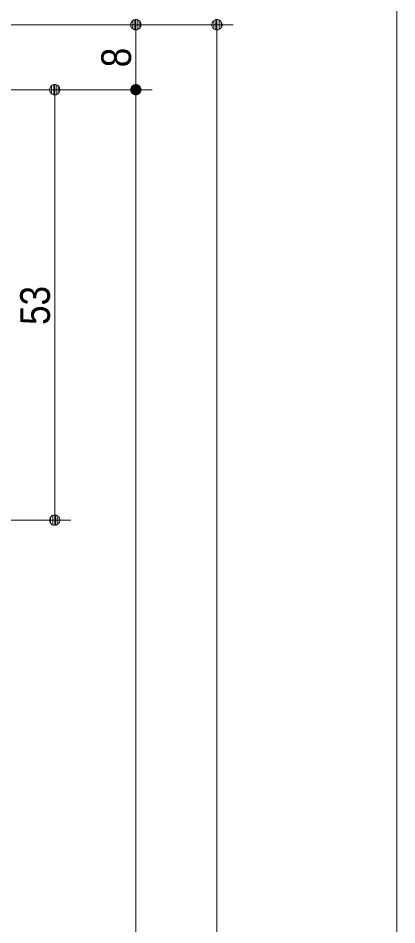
# Model space of a CAD drawing. Units: millimetres, scale not verified. Extents: x -6062 to 6062, y -3045 to 3045.
# Drawn here: x 1746 to 2212, y -118 to 998 of the extents above; entities that cross this region are included whole.
import ezdxf
from ezdxf.enums import TextEntityAlignment as Align

# ---------------------------------------------------------------- set-up
doc = ezdxf.new("R2010")
doc.units = ezdxf.units.MM
doc.header["$LTSCALE"] = 20
for name, color, linetype, lineweight in [('0-1_0', 7, 'Continuous', 9), ('0-4_2寸法-1', 7, 'Continuous', 9), ('0-5_1図面枠', 7, 'Continuous', 9)]:
    doc.layers.add(name, color=color, linetype=linetype, lineweight=lineweight)
doc.styles.add('ＭＳ Ｐゴシック', font='')
doc.styles.get('ＭＳ Ｐゴシック').set_extended_font_data('MS PGothic')

# ---------------------------------------------------------------- blocks, each defined once
blk = doc.blocks.new('_Dot')
at = {"layer": '0-1_0'}
for p, q in [((-10, 0), (-20, 0)), ((9.78, 2), (-9.78, 2)), ((7.99, 6), (-7.99, 6)), ((9.16, -3.98), (-9.16, -3.98)), ((6, -7.98), (-6, -7.98))]:
    blk.add_line(p, q, dxfattribs=at)
for points in [[(10, 0), (9.92, 1.25), (9.69, 2.49), (9.3, 3.68), (8.76, 4.82), (8.09, 5.88), (7.29, 6.85), (6.37, 7.71), (5.36, 8.44), (4.26, 9.05), (3.09, 9.51), (1.87, 9.82), (0.63, 9.98), (-0.63, 9.98), (-1.87, 9.82), (-3.09, 9.51), (-4.26, 9.05), (-5.36, 8.44), (-6.37, 7.71), (-7.29, 6.85), (-8.09, 5.88), (-8.76, 4.82), (-9.3, 3.68), (-9.69, 2.49), (-9.92, 1.25), (-10, 0), (0, 0)], [(-10, 0), (-9.92, -1.25), (-9.69, -2.49), (-9.3, -3.68), (-8.76, -4.82), (-8.09, -5.88), (-7.29, -6.85), (-6.37, -7.71), (-5.36, -8.44), (-4.26, -9.05), (-3.09, -9.51), (-1.87, -9.82), (-0.63, -9.98), (0.63, -9.98), (1.87, -9.82), (3.09, -9.51), (4.26, -9.05), (5.36, -8.44), (6.37, -7.71), (7.29, -6.85), (8.09, -5.88), (8.76, -4.82), (9.3, -3.68), (9.69, -2.49), (9.92, -1.25), (10, 0), (0, 0)]]:
    blk.add_lwpolyline(points, close=True, dxfattribs=at)
blk = doc.blocks.new('グループ-81')
at = {"layer": '0-5_1図面枠'}
blk.add_lwpolyline([(-80000, 55400), (80000, 55400), (80000, -55400), (-80000, -55400)], close=True, dxfattribs=at)
blk = doc.blocks.new('図面枠')
at = {"layer": '0-5_1図面枠'}
blk.add_blockref('グループ-81', (0, 0), dxfattribs=at)

msp = doc.modelspace()

# ---------------------------------------------------------------- linework, layer by layer
at = {"layer": '0-4_2寸法-1'}
for p, q in [((1460.68, 990.25), (1910.68, 990.25)), ((1910.68, 990.25), (2010.68, 990.25)), ((1890.68, 922.96), (1890.68, 977.53)), ((1990.68, 977.53), (1990.68, -1987.29)), ((1370.68, 910.25), (1810.68, 910.25)), ((1810.68, 910.25), (1910.68, 910.25)), ((1810.68, 910.25), (1910.68, 910.25)), ((1790.68, 392.96), (1790.68, 897.53)), ((1890.68, 897.53), (1890.68, -1987.29)), ((1370.68, 380.25), (1810.68, 380.25))]:
    msp.add_line(p, q, dxfattribs=at)

# ---------------------------------------------------------------- block references
at = {"layer": '0-4_2寸法-1', "xscale": 0.6356201, "yscale": 0.6356201}
for p, rotation in [((1890.68, 990.25), 90), ((1990.68, 990.25), 90), ((1790.68, 910.25), 90), ((1890.68, 910.25), 270), ((1890.68, 910.25), 90), ((1790.68, 380.25), 270)]:
    msp.add_blockref('_Dot', p, dxfattribs=dict(at, rotation=rotation))
at = {"layer": '0-5_1図面枠', "xscale": 0.05, "yscale": 0.05}
msp.add_blockref('図面枠', (-1787.5, 0), dxfattribs=at)

# ---------------------------------------------------------------- texts
at = {"layer": '0-4_2寸法-1', "style": 'ＭＳ Ｐゴシック', "width": 0.9}
for s, p in [('8', (1895.74, 937.95)), ('53', (1795.74, 620.65))]:
    msp.add_text(s, height=36.66, rotation=90, dxfattribs=at).set_placement(p, align=Align.BOTTOM_LEFT)

doc.saveas('drawing.dxf')
